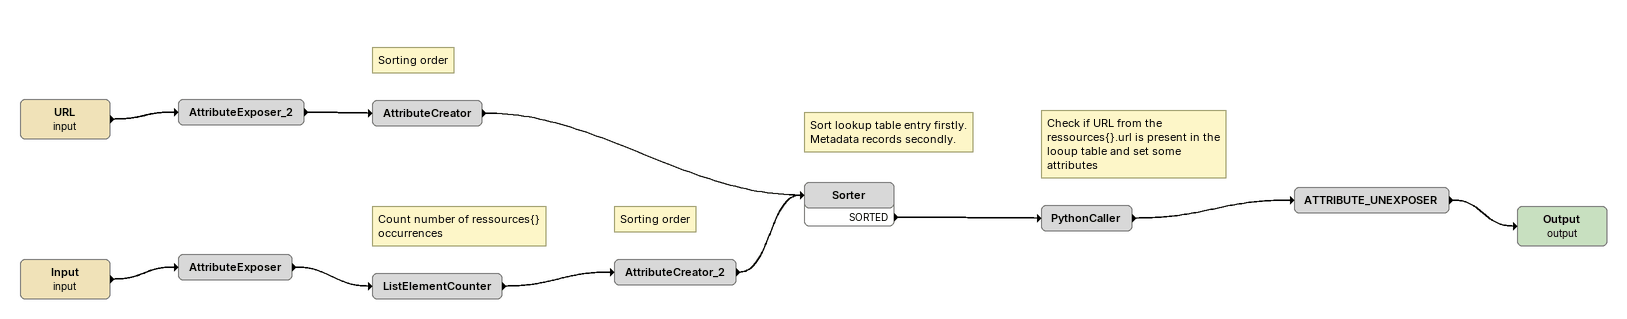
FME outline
URL (input)
    -> AttributeExposer_2
AttributeExposer_2
    -> AttributeCreator
Note: Sorting order
AttributeCreator
    -> Sorter
Input (input)
    -> AttributeExposer
AttributeExposer
    -> ListElementCounter
Note: Count number of ressources{} occurrences
ListElementCounter
    -> AttributeCreator_2
Note: Sorting order
AttributeCreator_2
    -> Sorter
Note: Sort lookup table entry firstly. Metadata records secondly.
Sorter
    SORTED -> PythonCaller
Note: Check if URL from the ressources{}.url is present in the looup table and set some attributes
PythonCaller
    -> ATTRIBUTE_UNEXPOSER
ATTRIBUTE_UNEXPOSER
    -> Output (output)
Output (output)
